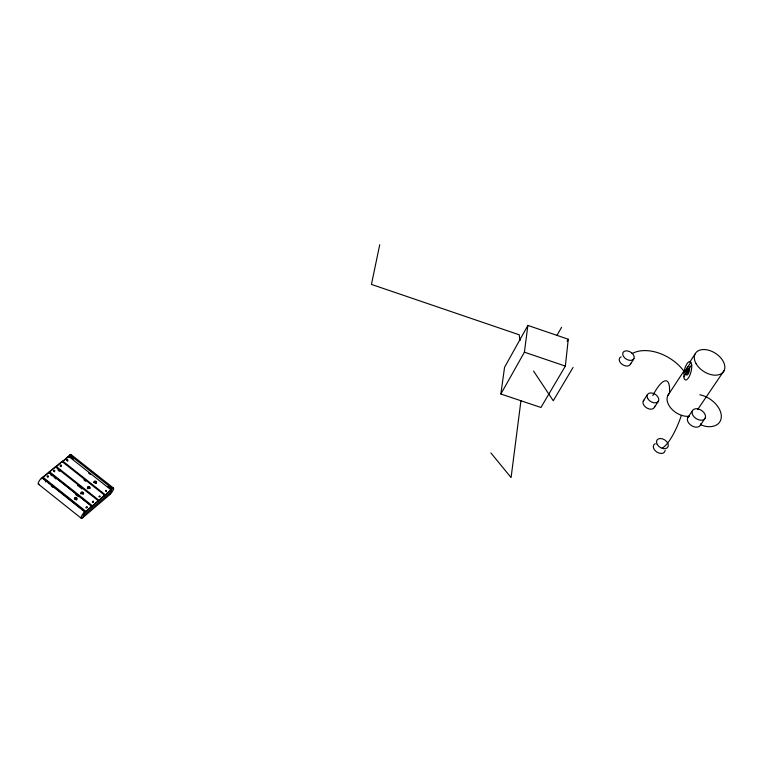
<?xml version="1.0" encoding="UTF-8"?>
<svg xmlns="http://www.w3.org/2000/svg" width="763" height="763" viewBox="0 0 763 763"><rect width="100%" height="100%" fill="white"/><g stroke="black" fill="none" stroke-linecap="round" stroke-linejoin="round"><path stroke-width="1.14" d="M100.048 497.047C97.855 494.815 101.889 496.484 98.799 496.723M565.345 366.097L568.282 339.239L527.882 325.41L504.553 367.327L500.871 394.004L540.948 407.471L565.345 366.097L524.41 352.182L527.882 325.41M520.938 400.756L511.086 477.581L490.886 452.907M379.736 244.694L371.438 284.399L519.241 334.814L519.994 340.575M705.25 418.048L705.537 416.751A7.411 4.893 33.3 0 0 696.142 408.71A7.411 4.893 33.3 0 0 694.282 417.065A7.411 4.893 33.3 0 0 705.25 418.048L700.463 425.02A7.372 4.893 33.3 0 1 690.458 424.905A7.372 4.893 33.3 0 1 689.466 416.112M700.463 425.02L700.749 423.732M42.833 477.123L42.585 477.896L85.466 511.983L91.608 506.222L48.813 472.249L42.833 477.123L85.733 511.229M48.555 473.022L48.813 472.249M104.264 495.969L104.541 495.206L98.465 500.9L55.413 466.861L49.471 471.706L49.223 472.478L91.989 506.422L98.093 500.7L97.817 501.453M55.155 467.633L55.413 466.861M55.813 467.099L61.965 461.51L104.903 495.416L110.94 489.76L68.479 456.198L62.366 461.749M61.965 461.51L41.412 478.849M68.231 456.97L68.479 456.198M69.061 456.932L69.748 454.891A5.303 1.478 -50.8 0 1 71.312 455.11M84.712 511.82A5.408 1.383 -50.8 0 0 81.193 516.942A5.408 1.383 -50.8 0 0 82.576 517.858L84.712 511.82L41.784 477.695A5.389 1.516 -50.5 0 0 38.427 482.445A5.389 1.516 -50.5 0 0 39.209 484.124M91.331 506.975L91.608 506.222M110.664 490.514L110.94 489.76M82.576 517.858L109.986 494.462L112.19 488.434L69.748 454.891M106.419 491.715C104.207 489.445 108.174 491 105.609 490.905M85.818 507.757L87.049 507.815M54.688 471.868L53.772 471.114M48.079 477.276L47.029 476.598M500.871 394.004L524.41 352.182M556.876 335.501L561.587 327.308M567.109 341.261L568.282 339.239M573.07 367.432L553.261 400.756L533.585 371.095M630.4 364.313L633.939 358.658M643.238 401.09L647.31 394.767M654.425 407.308L658.545 401.004M667.759 395.635L684.602 369.988M689.781 362.091L694.959 354.194M683.896 372.869L687.215 367.814M687.558 367.289L690.877 362.244L691.717 364.981A9.461 3.424 -76 0 1 688.922 377.151A9.461 3.424 -76 0 1 684.058 378.219L683.963 372.21A9.461 3.424 -76 0 1 690.839 362.177M683.791 376.76L691.679 364.781M687.606 417.886L692.346 410.875M697.668 409.55L724.23 370.408M52.237 486.861L51.541 485.964M61.164 466.594L60.649 465.697L60.267 466.536M67.688 461.262L67.63 460.547L66.743 460.48M83.377 515.597L110.807 492.202M84.312 512.955L111.779 489.56L107.907 486.508M45.303 481.939L47.096 480.461M58.799 470.876L60.601 469.398M62.146 461.93L69.366 456.045L73.2 459.078M700.501 424.838L705.613 426.364A20.849 13.734 33.3 0 0 721.102 414.051A20.849 13.734 33.3 0 0 699.805 394.748M71.112 454.614L113.496 488.101M88.518 473.012L90.368 474.472M62.623 460.986L105.18 494.662M83.911 479.86L85.761 481.319M56.071 466.327L98.742 500.146M57.94 469.836L59.8 471.305M77.416 485.278L82.051 488.949M49.471 471.706L92.256 505.669M50.415 474.491L52.275 475.969M54.135 477.447L55.995 478.926M75.527 494.424L78.312 496.637M38.379 484.152L81.202 518.239M93.591 502.416L92.743 501.882L92.361 502.493M112.19 488.434A5.331 1.345 -51 0 1 113.468 489.417A5.331 1.345 -51 0 1 109.986 494.462M689.018 416.264A16.395 10.844 32.8 0 1 670.992 408.272A16.395 10.844 32.8 0 1 669.418 393.346A35.794 9.423 -71 0 0 652.794 395.615M681.416 415.301A37.377 10.11 -70.9 0 1 662.141 448.053M632.317 353.498A36.595 24.139 32 0 1 683.944 371.228M630.686 363.245A6.247 4.13 31.2 0 1 622.408 364.58A6.247 4.13 31.2 0 1 621.139 356.807M665.145 450.351A6.486 4.397 33.2 0 1 656.676 451.954A6.486 4.397 33.2 0 1 655.245 443.627M654.702 406.193A6.419 4.282 32.3 0 1 647.005 408.11A6.419 4.282 32.3 0 1 643.896 400.194M87.516 488.73A1.288 0.992 17.8 0 1 87.363 488.482M87.402 487.71A1.288 0.992 17.8 0 1 89.796 488.597M93.763 482.521A1.288 0.992 18.1 0 1 95.375 481.93A1.288 0.992 18.1 0 1 96.148 483.408M80.859 493.947A1.297 1.001 17.6 0 1 81.937 492.707A1.297 1.001 17.6 0 1 83.301 494.062M76.672 499.803A1.297 1.011 17.3 0 1 76.243 500.166M74.364 498.668A1.297 1.011 17.3 0 1 76.786 499.298M51.655 485.44A1.297 1.001 16.4 0 1 52.723 487.242M75.146 498.344C76.1 500.337 76.949 496.971 75.146 498.315M82.957 493.041C81.383 494.634 81.727 491.134 82.957 493.041M92.6 501.463C93.572 503.523 94.364 500.127 92.6 501.463M94.65 481.93C95.613 483.961 96.396 480.604 94.65 481.93M87.354 507.195C86.066 508.911 85.857 505.335 87.354 507.195M66.858 459.927C67.764 461.958 68.651 458.658 66.858 459.927M60.325 465.268C61.231 467.299 62.127 463.99 60.325 465.268M53.753 470.637C54.659 472.688 55.556 469.35 53.753 470.637M48.393 476.265C47.048 477.924 46.953 474.395 48.393 476.265M89.452 487.586C87.907 489.169 88.231 485.678 89.452 487.586M687.434 367.432L686.967 368.233A4.397 1.593 -76 0 0 685.87 373.441L686.013 374.223A4.397 1.593 -76 0 0 688.255 373.775A4.397 1.593 -76 0 0 689.58 368.128L689.447 367.346A4.397 1.593 -76 0 0 687.921 366.86L687.434 367.432M631.64 352.821L630.286 351.915A6.266 4.13 31.2 0 0 622.722 354.442A6.266 4.13 31.2 0 0 631.478 360.336A6.266 4.13 31.2 0 0 631.64 352.821M696.133 363.732A16.776 10.816 32.6 0 0 722.599 372.726A16.776 10.816 32.6 0 0 709.971 350.627A16.776 10.816 32.6 0 0 696.133 363.732M687.93 372.573A2.423 0.877 -76 0 0 688.503 368.567A2.423 0.877 -76 0 0 686.748 371.228A2.423 0.877 -76 0 0 687.93 372.573M647.673 398.458A6.438 4.282 32.2 0 0 657.887 401.91A6.438 4.282 32.2 0 0 653.214 393.317A6.438 4.282 32.2 0 0 647.673 398.458M657.124 444.257A6.495 4.397 33.2 0 0 667.415 447.7A6.495 4.397 33.2 0 0 662.685 438.906A6.495 4.397 33.2 0 0 657.124 444.257M87.783 487.977A1.288 0.992 17.8 0 0 89.967 488.082A1.288 0.992 17.8 0 0 88.699 486.489A1.288 0.992 17.8 0 0 87.783 487.977M94.24 482.54A1.288 0.992 18.1 0 0 96.415 482.655A1.288 0.992 18.1 0 0 95.156 481.071A1.288 0.992 18.1 0 0 94.24 482.54M81.279 493.442A1.297 1.001 17.6 0 0 83.472 493.547A1.297 1.001 17.6 0 0 82.204 491.944A1.297 1.001 17.6 0 0 81.279 493.442M74.736 498.945A1.297 1.011 17.4 0 0 76.929 499.05A1.297 1.011 17.4 0 0 75.661 497.438A1.297 1.011 17.4 0 0 74.736 498.945"/></g></svg>
